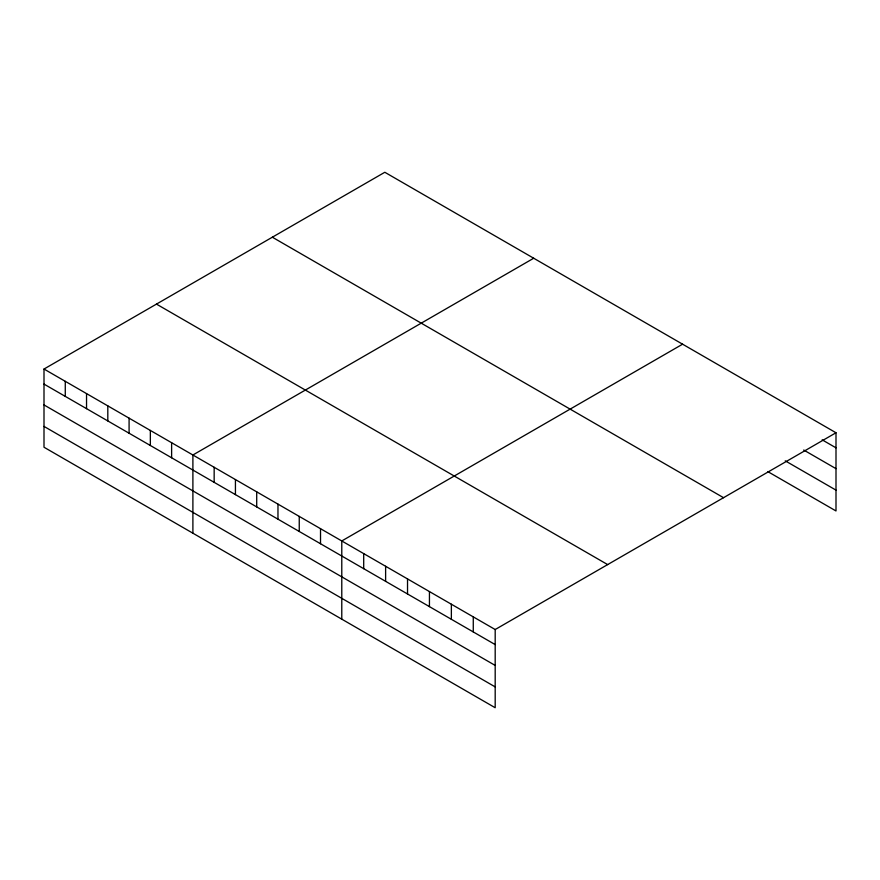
<?xml version="1.0" encoding="UTF-8"?>
<svg xmlns="http://www.w3.org/2000/svg" width="880" height="880" viewBox="0 0 880 880"><rect width="100%" height="100%" fill="white"/><g stroke="black" fill="none" stroke-linecap="round" stroke-linejoin="round"><path stroke-width="1.32" d="M495.187 665.423L495.187 629.53L44 369.039L44 447.238L495.187 707.729L495.187 665.423L44 404.932M767.943 471.68L836 510.961L836 432.762L384.813 172.271L44 369.039M533.698 258.236L192.896 454.993L192.896 533.203M682.594 344.19L341.781 540.958L341.781 619.168M495.187 629.53L836 432.762M822.162 439.835L836 447.832M803.704 450.021L836 468.666M785.246 460.834L836 490.127M272.338 237.204L723.536 497.695M156.464 304.106L607.662 564.597M44 384.098L495.187 644.589M44 426.404L495.187 686.895M473.275 616.869L473.275 631.939M451.363 604.219L451.363 619.289M429.44 591.569L429.44 606.639M407.528 578.919L407.528 593.978M385.616 566.258L385.616 581.328M363.704 553.608L363.704 568.678M320.518 528.682L320.518 543.741M299.244 516.395L299.244 531.465M277.97 504.119L277.97 519.189M256.707 491.832L256.707 506.902M235.433 479.556L235.433 494.626M214.159 467.28L214.159 482.339M171.622 442.717L171.622 457.787M150.348 430.43L150.348 445.5M129.085 418.154L129.085 433.224M107.811 405.878L107.811 420.937M86.537 393.591L86.537 408.661M65.274 381.315L65.274 396.385"/></g></svg>
